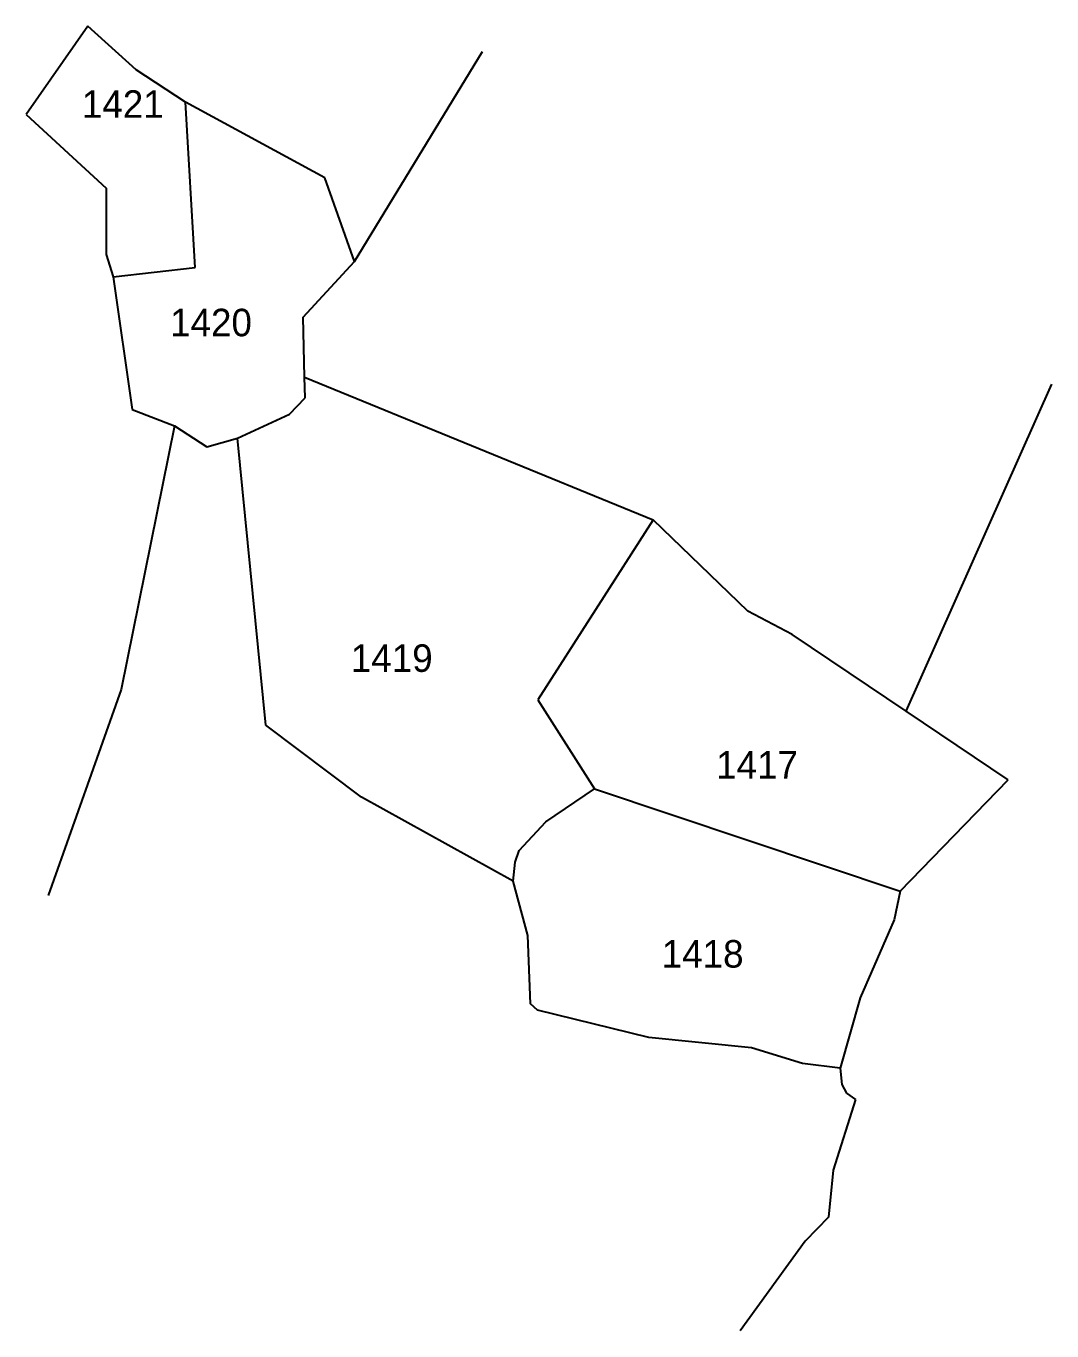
# Model space of a CAD drawing. Header units: metres. Extents: x 258455 to 262651, y 2177301 to 2183135.
# Drawn here: x 259286.2 to 259353.3, y 2179398.2 to 2179483.6 of the extents above; entities that cross this region are included whole.
import ezdxf

# ---------------------------------------------------------------- set-up
doc = ezdxf.new("R2010")
doc.units = ezdxf.units.M
doc.layers.add('POLY_PARCEL', color=6, linetype='Continuous')
doc.layers.add('TEXT_PARCEL', color=7, linetype='Continuous')
doc.styles.add('TEXT_MAP', font='', dxfattribs={"height": 1.8})
doc.styles.get('TEXT_MAP').set_extended_font_data('Kruti Dev 050')

msp = doc.modelspace()

# ---------------------------------------------------------------- linework, layer by layer
at = {"layer": 'POLY_PARCEL'}
for p, q in [((259290.282, 2179483.565), (259286.239, 2179477.781)), ((259293.431, 2179480.715), (259290.282, 2179483.565)), ((259307.723, 2179468.182), (259316.081, 2179481.903)), ((259296.665, 2179478.589), (259293.431, 2179480.715)), ((259305.782, 2179473.653), (259296.665, 2179478.589)), ((259297.304, 2179467.787), (259296.665, 2179478.589)), ((259286.239, 2179477.781), (259291.473, 2179472.975)), ((259307.723, 2179468.182), (259305.782, 2179473.653)), ((259291.473, 2179472.975), (259291.473, 2179468.638)), ((259291.473, 2179468.638), (259291.934, 2179467.162)), ((259291.934, 2179467.162), (259297.304, 2179467.787)), ((259304.361, 2179464.525), (259307.723, 2179468.182)), ((259291.934, 2179467.162), (259293.168, 2179458.486)), ((259304.456, 2179460.611), (259304.361, 2179464.525)), ((259304.456, 2179460.611), (259327.244, 2179451.282)), ((259304.489, 2179459.252), (259304.456, 2179460.611)), ((259343.784, 2179438.773), (259353.325, 2179460.15)), ((259303.468, 2179458.188), (259304.489, 2179459.252)), ((259293.168, 2179458.486), (259295.935, 2179457.423)), ((259300.063, 2179456.615), (259303.468, 2179458.188)), ((259295.935, 2179457.423), (259292.456, 2179440.182)), ((259295.935, 2179457.423), (259298.063, 2179456.062)), ((259298.063, 2179456.062), (259300.063, 2179456.615)), ((259301.923, 2179437.861), (259300.063, 2179456.615)), ((259327.244, 2179451.282), (259319.711, 2179439.502)), ((259333.434, 2179445.306), (259327.244, 2179451.282)), ((259336.328, 2179443.775), (259333.434, 2179445.306)), ((259343.784, 2179438.773), (259336.328, 2179443.775)), ((259292.456, 2179440.182), (259287.677, 2179426.719)), ((259319.711, 2179439.502), (259323.413, 2179433.695)), ((259350.456, 2179434.276), (259343.784, 2179438.773)), ((259308.179, 2179433.141), (259301.923, 2179437.861)), ((259343.392, 2179427.004), (259350.456, 2179434.276)), ((259320.223, 2179431.525), (259323.413, 2179433.695)), ((259323.413, 2179433.695), (259343.392, 2179427.004)), ((259318.095, 2179427.655), (259308.179, 2179433.141)), ((259318.478, 2179429.654), (259320.223, 2179431.525)), ((259318.223, 2179428.888), (259318.478, 2179429.654)), ((259318.095, 2179427.655), (259318.223, 2179428.888)), ((259319.046, 2179424.104), (259318.095, 2179427.655)), ((259343.392, 2179427.004), (259343.006, 2179425.125)), ((259343.006, 2179425.125), (259340.793, 2179420.021)), ((259319.216, 2179419.639), (259319.046, 2179424.104)), ((259319.684, 2179419.213), (259319.216, 2179419.639)), ((259340.793, 2179420.021), (259339.474, 2179415.429)), ((259326.962, 2179417.427), (259319.684, 2179419.213)), ((259333.686, 2179416.747), (259326.962, 2179417.427)), ((259337.005, 2179415.726), (259333.686, 2179416.747)), ((259339.474, 2179415.429), (259337.005, 2179415.726)), ((259339.474, 2179415.429), (259339.59, 2179414.357)), ((259339.59, 2179414.357), (259339.902, 2179413.786)), ((259339.902, 2179413.786), (259340.474, 2179413.37)), ((259340.474, 2179413.37), (259339.018, 2179408.743)), ((259339.018, 2179408.743), (259338.706, 2179405.676)), ((259338.706, 2179405.676), (259337.197, 2179404.117)), ((259337.197, 2179404.117), (259332.931, 2179398.243))]:
    msp.add_line(p, q, dxfattribs=at)

# ---------------------------------------------------------------- texts
at = {"layer": 'TEXT_PARCEL', "style": 'TEXT_MAP'}
for s, p in [('1421', (259289.886, 2179477.566)), ('1420', (259295.654, 2179463.281)), ('1419', (259307.475, 2179441.337)), ('1417', (259331.364, 2179434.356)), ('1418', (259327.805, 2179422))]:
    msp.add_text(s, height=1.8, dxfattribs=at).set_placement(p)

doc.saveas('drawing.dxf')
